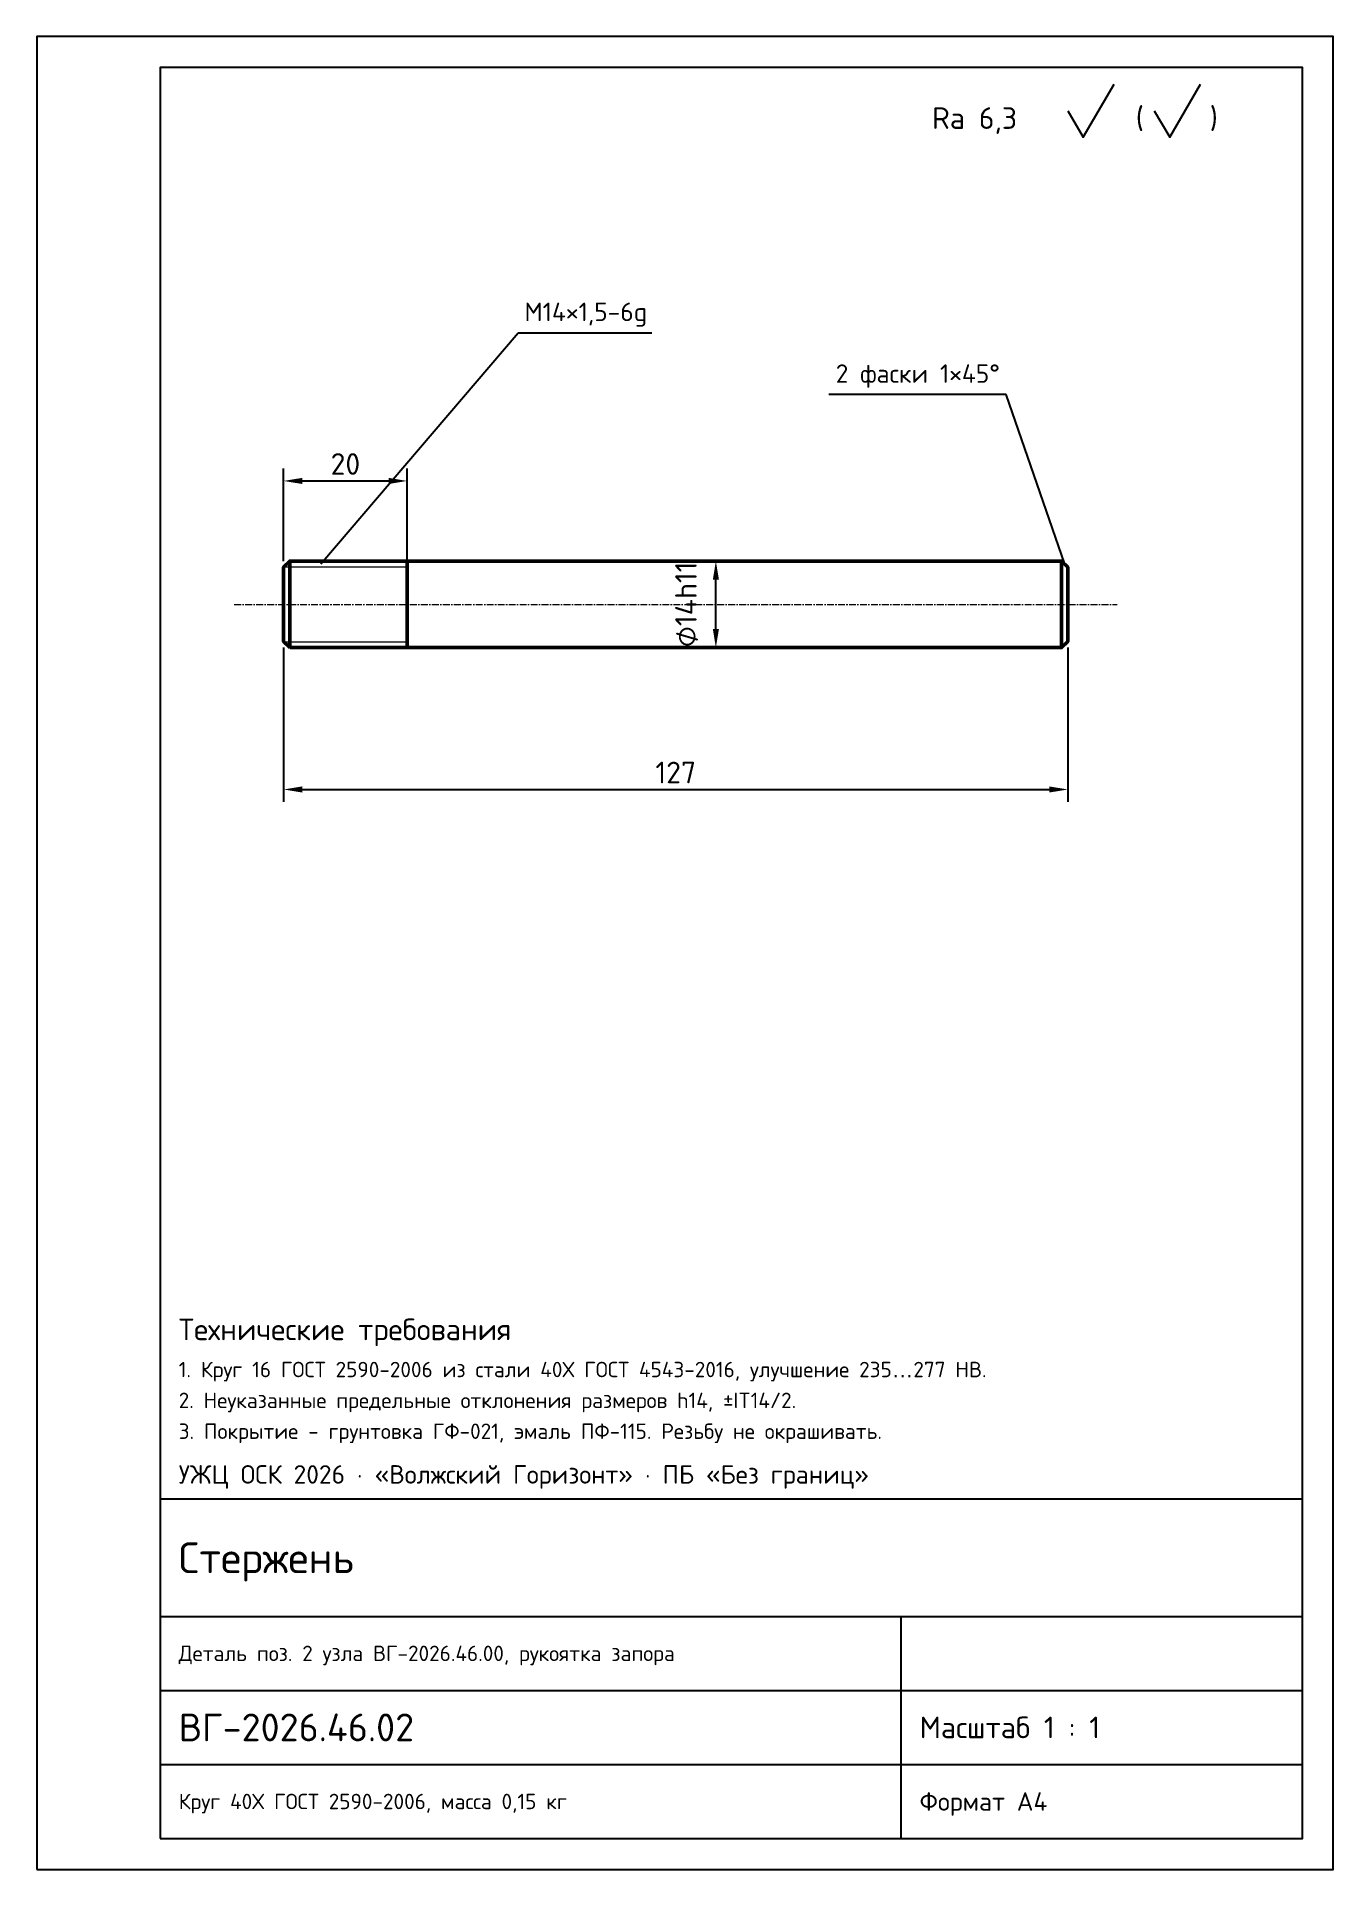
# Model space of a CAD drawing. Header units: millimetres. Extents: x 0 to 210, y 0 to 297.
import ezdxf
from ezdxf.enums import TextEntityAlignment as Align

# ---------------------------------------------------------------- set-up
doc = ezdxf.new("R2010")
doc.units = ezdxf.units.MM
doc.header["$LTSCALE"] = 0.35
doc.linetypes.add('CENTER', pattern=[5.08, 3.175, -0.635, 0.635, -0.635])
for name, color, linetype in [('00_РАМКА', 7, 'Continuous'), ('08_ТЕКСТ', 7, 'Continuous'), ('09_РАЗМЕРЫ', 7, 'Continuous')]:
    doc.layers.add(name, color=color, linetype=linetype)
for name, color, linetype, lineweight in [('07_ОСИ', 2, 'CENTER', 18), ('20_ВИДИМЫЕ', 7, 'Continuous', 50), ('22_ТОНКИЕ', 7, 'Continuous', 18)]:
    doc.layers.add(name, color=color, linetype=linetype, lineweight=lineweight)
doc.styles.add('ГОСТ', font='isocpeur.ttf')
doc.dimstyles.new('ГОСТ', dxfattribs={"dimtxt": 3.5, "dimasz": 3, "dimexe": 2, "dimexo": 0, "dimgap": 1, "dimtad": 1, "dimdec": 1, "dimtxsty": 'ГОСТ', "dimcen": 2.5, "dimclrd": 7, "dimclre": 7, "dimclrt": 7, "dimazin": 3, "dimtfac": 1, "dimtmove": 0, "dimatfit": 3, "dimarcsym": 0})

msp = doc.modelspace()

# ---------------------------------------------------------------- linework, layer by layer
at = {"layer": '00_РАМКА'}
for p, q in [((20, 41), (205, 41)), ((140, 5), (140, 41)), ((20, 29), (205, 29)), ((20, 17), (205, 17))]:
    msp.add_line(p, q, dxfattribs=at)
for points in [[(0, 0), (210, 0), (210, 297), (0, 297)], [(20, 5), (205, 5), (205, 292), (20, 292)], [(20, 5), (205, 5), (205, 60), (20, 60)]]:
    msp.add_lwpolyline(points, close=True, dxfattribs=at)
at = {"layer": '07_ОСИ'}
msp.add_line((32, 205), (175, 205), dxfattribs=at)
at = {"layer": '09_РАЗМЕРЫ'}
for p, q in [((46, 211.57975), (78, 249)), ((78, 249), (99.65, 249)), ((157, 239), (128.3, 239)), ((166.5, 211.5), (157, 239))]:
    msp.add_line(p, q, dxfattribs=at)
for points in [[(167, 285), (169.5, 280.7), (174.5, 289.3)], [(181, 285), (183.5, 280.7), (188.5, 289.3)]]:
    msp.add_lwpolyline(points, dxfattribs=at)
at = {"layer": '20_ВИДИМЫЕ'}
for p, q in [((41, 198), (41, 212)), ((60, 198), (60, 212)), ((166, 198), (166, 212))]:
    msp.add_line(p, q, dxfattribs=at)
msp.add_lwpolyline([(41, 198), (166, 198), (167, 199), (167, 211), (166, 212), (41, 212), (40, 211), (40, 199)], close=True, dxfattribs=at)
at = {"layer": '22_ТОНКИЕ'}
for p, q in [((40, 211.07975), (60, 211.07975)), ((40, 198.92025), (60, 198.92025))]:
    msp.add_line(p, q, dxfattribs=at)

# ---------------------------------------------------------------- texts
at = {"layer": '08_ТЕКСТ', "style": 'ГОСТ'}
for s, height, p in [('Ra 6,3', 3.5, (145, 281)), ('(', 3.5, (178, 281)), (')', 3.5, (190, 281)), ('М14×1,5-6g', 3, (79, 250))]:
    msp.add_text(s, height=height, dxfattribs=at).set_placement(p, align=Align.BOTTOM_LEFT)
msp.add_text('2 фаски 1×45°', height=3, dxfattribs=at).set_placement((156, 240), align=Align.BOTTOM_RIGHT)
for s, height, p in [('Технические требования', 3.5, (23, 87.5)), ('1. Круг 16 ГОСТ 2590-2006 из стали 40Х ГОСТ 4543-2016, улучшение 235…277 НВ.', 2.5, (23, 81)), ('2. Неуказанные предельные отклонения размеров h14, ±IT14/2.', 2.5, (23, 76)), ('3. Покрытие - грунтовка ГФ-021, эмаль ПФ-115. Резьбу не окрашивать.', 2.5, (23, 71)), ('УЖЦ ОСК 2026 · «Волжский Горизонт» · ПБ «Без границ»', 3, (23, 64)), ('Стержень', 5, (23, 50.5)), ('Деталь поз. 2 узла ВГ-2026.46.00, рукоятка запора', 2.5, (23, 35)), ('ВГ-2026.46.02', 4.5, (23, 23)), ('Масштаб 1 : 1', 3.5, (143, 23)), ('Круг 40Х ГОСТ 2590-2006, масса 0,15 кг', 2.5, (23, 11)), ('Формат A4', 3, (143, 11))]:
    msp.add_text(s, height=height, dxfattribs=at).set_placement(p, align=Align.MIDDLE_LEFT)

# ---------------------------------------------------------------- dimensions: what is measured, and where the dimension line sits
at = {"layer": '09_РАЗМЕРЫ'}
for base, p1, p2 in [((40, 225), (40, 212), (60, 212)), ((40, 175), (40, 198), (167, 198))]:
    msp.add_linear_dim(base=base, p1=p1, p2=p2, dimstyle='ГОСТ', override={"dimtxsty": 'ГОСТ'}, dxfattribs=at).render()
msp.add_linear_dim(base=(110, 198), p1=(110, 198), p2=(110, 212), angle=90, text='⌀14h11', dimstyle='ГОСТ', override={"dimtxsty": 'ГОСТ'}, dxfattribs=at).render()

doc.saveas('drawing.dxf')
